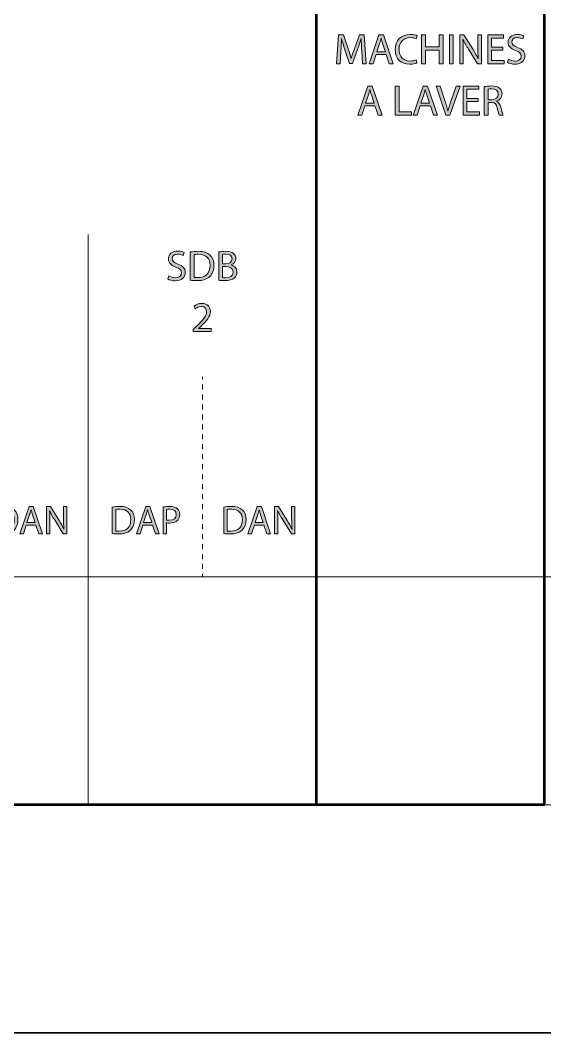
# Model space of a CAD drawing. Header units: inches. Extents: x 1 to 361, y -269 to -21.
# Drawn here: x 255.2 to 292, y -269 to -198 of the extents above; entities that cross this region are included whole.
import ezdxf

# ---------------------------------------------------------------- set-up
doc = ezdxf.new("R2010")
doc.units = ezdxf.units.IN
doc.header["$MEASUREMENT"] = 0
doc.linetypes.add('AI-Linetype-8', pattern=[0.699849, 0.349925, -0.349925])
doc.layers.add('Layer 1', color=7, linetype='Continuous')

# ---------------------------------------------------------------- blocks, each defined once
blk = doc.blocks.new('block 20')
at = {"layer": 'Layer 1'}
h = blk.add_hatch(color=7, dxfattribs=at)
h.dxf.hatch_style = 2
edge = h.paths.add_edge_path()
edge.add_spline(control_points=[(279.177, -200.135), (279.162, -199.853), (279.144, -199.511), (279.144, -199.262), (279.144, -199.262), (279.138, -199.262), (279.138, -199.262), (279.067, -199.496), (278.985, -199.751), (278.883, -200.03), (278.883, -200.03), (278.526, -201.01), (278.526, -201.01), (278.526, -201.01), (278.329, -201.01), (278.329, -201.01), (278.329, -201.01), (277.999, -200.048), (277.999, -200.048), (277.903, -199.76), (277.825, -199.502), (277.768, -199.262), (277.768, -199.262), (277.762, -199.262), (277.762, -199.262), (277.756, -199.514), (277.741, -199.849), (277.723, -200.155), (277.723, -200.155), (277.669, -201.022), (277.669, -201.022), (277.669, -201.022), (277.42, -201.022), (277.42, -201.022), (277.42, -201.022), (277.561, -199.001), (277.561, -199.001), (277.561, -199.001), (277.894, -199.001), (277.894, -199.001), (277.894, -199.001), (278.238, -199.979), (278.238, -199.979), (278.322, -200.227), (278.389, -200.449), (278.442, -200.659), (278.442, -200.659), (278.448, -200.659), (278.448, -200.659), (278.502, -200.455), (278.575, -200.233), (278.664, -199.979), (278.664, -199.979), (279.024, -199.001), (279.024, -199.001), (279.024, -199.001), (279.357, -199.001), (279.357, -199.001), (279.357, -199.001), (279.483, -201.022), (279.483, -201.022), (279.483, -201.022), (279.225, -201.022), (279.225, -201.022), (279.225, -201.022), (279.177, -200.135), (279.177, -200.135)], knot_values=[0, 0, 0, 0, 1, 1, 1, 2, 2, 2, 3, 3, 3, 4, 4, 4, 5, 5, 5, 6, 6, 6, 7, 7, 7, 8, 8, 8, 9, 9, 9, 10, 10, 10, 11, 11, 11, 12, 12, 12, 13, 13, 13, 14, 14, 14, 15, 15, 15, 16, 16, 16, 17, 17, 17, 18, 18, 18, 19, 19, 19, 20, 20, 20, 21, 21, 21, 22, 22, 22, 22], degree=3, periodic=1)
h = blk.add_hatch(color=7, dxfattribs=at)
h.dxf.hatch_style = 2
h.paths.add_polyline_path([(280.182, -200.386), (279.972, -201.022), (279.702, -201.022), (280.391, -199.001), (280.704, -199.001), (281.393, -201.022), (281.114, -201.022), (280.899, -200.386)])
edge = h.paths.add_edge_path()
edge.add_spline(control_points=[(280.848, -200.182), (280.848, -200.182), (280.646, -199.601), (280.646, -199.601), (280.602, -199.469), (280.571, -199.349), (280.542, -199.232), (280.542, -199.232), (280.536, -199.232), (280.536, -199.232), (280.506, -199.349), (280.476, -199.475), (280.434, -199.598), (280.434, -199.598), (280.236, -200.182), (280.236, -200.182), (280.236, -200.182), (280.848, -200.182), (280.848, -200.182)], knot_values=[0, 0, 0, 0, 1, 1, 1, 2, 2, 2, 3, 3, 3, 4, 4, 4, 5, 5, 5, 6, 6, 6, 6], degree=3, periodic=1)
h = blk.add_hatch(color=7, dxfattribs=at)
h.dxf.hatch_style = 2
edge = h.paths.add_edge_path()
edge.add_spline(control_points=[(283.055, -200.959), (282.962, -201.007), (282.767, -201.055), (282.521, -201.055), (281.951, -201.055), (281.526, -200.695), (281.526, -200.03), (281.526, -199.394), (281.954, -198.968), (282.581, -198.968), (282.829, -198.968), (282.991, -199.022), (283.061, -199.058), (283.061, -199.058), (282.995, -199.271), (282.995, -199.271), (282.899, -199.223), (282.758, -199.187), (282.589, -199.187), (282.116, -199.187), (281.801, -199.49), (281.801, -200.02), (281.801, -200.518), (282.086, -200.833), (282.575, -200.833), (282.737, -200.833), (282.899, -200.8), (283.004, -200.749), (283.004, -200.749), (283.055, -200.959), (283.055, -200.959)], knot_values=[0, 0, 0, 0, 1, 1, 1, 2, 2, 2, 3, 3, 3, 4, 4, 4, 5, 5, 5, 6, 6, 6, 7, 7, 7, 8, 8, 8, 9, 9, 9, 10, 10, 10, 10], degree=3, periodic=1)
h = blk.add_hatch(color=7, dxfattribs=at)
h.dxf.hatch_style = 2
h.paths.add_polyline_path([(283.645, -199.001), (283.645, -199.847), (284.623, -199.847), (284.623, -199.001), (284.887, -199.001), (284.887, -201.022), (284.623, -201.022), (284.623, -200.075), (283.645, -200.075), (283.645, -201.022), (283.381, -201.022), (283.381, -199.001)])
h = blk.add_hatch(color=7, dxfattribs=at)
h.dxf.hatch_style = 2
h.paths.add_polyline_path([(285.6, -199.001), (285.6, -201.022), (285.337, -201.022), (285.337, -199.001)])
h = blk.add_hatch(color=7, dxfattribs=at)
h.dxf.hatch_style = 2
edge = h.paths.add_edge_path()
edge.add_spline(control_points=[(286.056, -201.022), (286.056, -201.022), (286.056, -199.001), (286.056, -199.001), (286.056, -199.001), (286.344, -199.001), (286.344, -199.001), (286.344, -199.001), (286.988, -200.024), (286.988, -200.024), (287.136, -200.26), (287.256, -200.474), (287.349, -200.68), (287.349, -200.68), (287.357, -200.677), (287.357, -200.677), (287.333, -200.407), (287.327, -200.162), (287.327, -199.847), (287.327, -199.847), (287.327, -199.001), (287.327, -199.001), (287.327, -199.001), (287.573, -199.001), (287.573, -199.001), (287.573, -199.001), (287.573, -201.022), (287.573, -201.022), (287.573, -201.022), (287.309, -201.022), (287.309, -201.022), (287.309, -201.022), (286.668, -199.997), (286.668, -199.997), (286.527, -199.772), (286.391, -199.541), (286.293, -199.322), (286.293, -199.322), (286.284, -199.325), (286.284, -199.325), (286.299, -199.58), (286.302, -199.823), (286.302, -200.158), (286.302, -200.158), (286.302, -201.022), (286.302, -201.022), (286.302, -201.022), (286.056, -201.022), (286.056, -201.022)], knot_values=[0, 0, 0, 0, 1, 1, 1, 2, 2, 2, 3, 3, 3, 4, 4, 4, 5, 5, 5, 6, 6, 6, 7, 7, 7, 8, 8, 8, 9, 9, 9, 10, 10, 10, 11, 11, 11, 12, 12, 12, 13, 13, 13, 14, 14, 14, 15, 15, 15, 16, 16, 16, 16], degree=3, periodic=1)
h = blk.add_hatch(color=7, dxfattribs=at)
h.dxf.hatch_style = 2
h.paths.add_polyline_path([(289.072, -200.075), (288.29, -200.075), (288.29, -200.803), (289.165, -200.803), (289.165, -201.022), (288.026, -201.022), (288.026, -199.001), (289.121, -199.001), (289.121, -199.22), (288.29, -199.22), (288.29, -199.858), (289.072, -199.858)])
h = blk.add_hatch(color=7, dxfattribs=at)
h.dxf.hatch_style = 2
edge = h.paths.add_edge_path()
edge.add_spline(control_points=[(289.471, -200.704), (289.589, -200.779), (289.756, -200.836), (289.936, -200.836), (290.203, -200.836), (290.359, -200.695), (290.359, -200.491), (290.359, -200.306), (290.251, -200.195), (289.978, -200.093), (289.648, -199.973), (289.445, -199.798), (289.445, -199.517), (289.445, -199.202), (289.705, -198.968), (290.098, -198.968), (290.302, -198.968), (290.455, -199.016), (290.541, -199.067), (290.541, -199.067), (290.47, -199.28), (290.47, -199.28), (290.407, -199.241), (290.272, -199.184), (290.089, -199.184), (289.813, -199.184), (289.708, -199.349), (289.708, -199.487), (289.708, -199.676), (289.831, -199.769), (290.11, -199.877), (290.452, -200.009), (290.623, -200.173), (290.623, -200.47), (290.623, -200.782), (290.395, -201.055), (289.918, -201.055), (289.724, -201.055), (289.511, -200.995), (289.402, -200.923), (289.402, -200.923), (289.471, -200.704), (289.471, -200.704)], knot_values=[0, 0, 0, 0, 1, 1, 1, 2, 2, 2, 3, 3, 3, 4, 4, 4, 5, 5, 5, 6, 6, 6, 7, 7, 7, 8, 8, 8, 9, 9, 9, 10, 10, 10, 11, 11, 11, 12, 12, 12, 13, 13, 13, 14, 14, 14, 14], degree=3, periodic=1)
h = blk.add_hatch(color=7, dxfattribs=at)
h.dxf.hatch_style = 2
h.paths.add_polyline_path([(279.393, -203.984), (279.183, -204.62), (278.914, -204.62), (279.603, -202.599), (279.915, -202.599), (280.604, -204.62), (280.325, -204.62), (280.11, -203.984)])
edge = h.paths.add_edge_path()
edge.add_spline(control_points=[(280.059, -203.78), (280.059, -203.78), (279.858, -203.199), (279.858, -203.199), (279.813, -203.067), (279.783, -202.947), (279.753, -202.83), (279.753, -202.83), (279.747, -202.83), (279.747, -202.83), (279.717, -202.947), (279.687, -203.073), (279.645, -203.196), (279.645, -203.196), (279.447, -203.78), (279.447, -203.78), (279.447, -203.78), (280.059, -203.78), (280.059, -203.78)], knot_values=[0, 0, 0, 0, 1, 1, 1, 2, 2, 2, 3, 3, 3, 4, 4, 4, 5, 5, 5, 6, 6, 6, 6], degree=3, periodic=1)
h = blk.add_hatch(color=7, dxfattribs=at)
h.dxf.hatch_style = 2
h.paths.add_polyline_path([(281.534, -202.599), (281.798, -202.599), (281.798, -204.401), (282.661, -204.401), (282.661, -204.62), (281.534, -204.62)])
h = blk.add_hatch(color=7, dxfattribs=at)
h.dxf.hatch_style = 2
h.paths.add_polyline_path([(283.279, -203.984), (283.069, -204.62), (282.8, -204.62), (283.489, -202.599), (283.801, -202.599), (284.49, -204.62), (284.211, -204.62), (283.996, -203.984)])
edge = h.paths.add_edge_path()
edge.add_spline(control_points=[(283.945, -203.78), (283.945, -203.78), (283.744, -203.199), (283.744, -203.199), (283.699, -203.067), (283.669, -202.947), (283.639, -202.83), (283.639, -202.83), (283.633, -202.83), (283.633, -202.83), (283.603, -202.947), (283.573, -203.073), (283.531, -203.196), (283.531, -203.196), (283.333, -203.78), (283.333, -203.78), (283.333, -203.78), (283.945, -203.78), (283.945, -203.78)], knot_values=[0, 0, 0, 0, 1, 1, 1, 2, 2, 2, 3, 3, 3, 4, 4, 4, 5, 5, 5, 6, 6, 6, 6], degree=3, periodic=1)
h = blk.add_hatch(color=7, dxfattribs=at)
h.dxf.hatch_style = 2
edge = h.paths.add_edge_path()
edge.add_spline(control_points=[(285.072, -204.62), (285.072, -204.62), (284.41, -202.599), (284.41, -202.599), (284.41, -202.599), (284.694, -202.599), (284.694, -202.599), (284.694, -202.599), (285.009, -203.594), (285.009, -203.594), (285.093, -203.867), (285.168, -204.113), (285.225, -204.35), (285.225, -204.35), (285.231, -204.35), (285.231, -204.35), (285.288, -204.116), (285.369, -203.861), (285.462, -203.597), (285.462, -203.597), (285.804, -202.599), (285.804, -202.599), (285.804, -202.599), (286.083, -202.599), (286.083, -202.599), (286.083, -202.599), (285.36, -204.62), (285.36, -204.62), (285.36, -204.62), (285.072, -204.62), (285.072, -204.62)], knot_values=[0, 0, 0, 0, 1, 1, 1, 2, 2, 2, 3, 3, 3, 4, 4, 4, 5, 5, 5, 6, 6, 6, 7, 7, 7, 8, 8, 8, 9, 9, 9, 10, 10, 10, 10], degree=3, periodic=1)
h = blk.add_hatch(color=7, dxfattribs=at)
h.dxf.hatch_style = 2
h.paths.add_polyline_path([(287.345, -203.672), (286.562, -203.672), (286.562, -204.401), (287.438, -204.401), (287.438, -204.62), (286.298, -204.62), (286.298, -202.599), (287.393, -202.599), (287.393, -202.818), (286.562, -202.818), (286.562, -203.457), (287.345, -203.457)])
h = blk.add_hatch(color=7, dxfattribs=at)
h.dxf.hatch_style = 2
edge = h.paths.add_edge_path()
edge.add_spline(control_points=[(287.777, -202.626), (287.909, -202.602), (288.101, -202.584), (288.278, -202.584), (288.557, -202.584), (288.74, -202.638), (288.862, -202.749), (288.962, -202.839), (289.021, -202.977), (289.021, -203.136), (289.021, -203.399), (288.853, -203.577), (288.644, -203.648), (288.644, -203.648), (288.644, -203.658), (288.644, -203.658), (288.797, -203.712), (288.89, -203.856), (288.937, -204.065), (289.004, -204.347), (289.052, -204.542), (289.093, -204.62), (289.093, -204.62), (288.824, -204.62), (288.824, -204.62), (288.791, -204.56), (288.746, -204.389), (288.691, -204.137), (288.631, -203.858), (288.521, -203.754), (288.284, -203.745), (288.284, -203.745), (288.038, -203.745), (288.038, -203.745), (288.038, -203.745), (288.038, -204.62), (288.038, -204.62), (288.038, -204.62), (287.777, -204.62), (287.777, -204.62), (287.777, -204.62), (287.777, -202.626), (287.777, -202.626)], knot_values=[0, 0, 0, 0, 1, 1, 1, 2, 2, 2, 3, 3, 3, 4, 4, 4, 5, 5, 5, 6, 6, 6, 7, 7, 7, 8, 8, 8, 9, 9, 9, 10, 10, 10, 11, 11, 11, 12, 12, 12, 13, 13, 13, 14, 14, 14, 14], degree=3, periodic=1)
edge = h.paths.add_edge_path()
edge.add_spline(control_points=[(288.038, -203.547), (288.038, -203.547), (288.305, -203.547), (288.305, -203.547), (288.584, -203.547), (288.76, -203.394), (288.76, -203.163), (288.76, -202.902), (288.572, -202.788), (288.296, -202.788), (288.17, -202.788), (288.083, -202.797), (288.038, -202.809), (288.038, -202.809), (288.038, -203.547), (288.038, -203.547)], knot_values=[0, 0, 0, 0, 1, 1, 1, 2, 2, 2, 3, 3, 3, 4, 4, 4, 5, 5, 5, 5], degree=3, periodic=1)
at = {"layer": 'Layer 1', "lineweight": 0}
for points in [[(280.182, -200.386), (279.972, -201.022), (279.702, -201.022), (280.391, -199.001), (280.704, -199.001), (281.393, -201.022), (281.114, -201.022), (280.899, -200.386), (280.182, -200.386)], [(283.645, -199.001), (283.645, -199.847), (284.623, -199.847), (284.623, -199.001), (284.887, -199.001), (284.887, -201.022), (284.623, -201.022), (284.623, -200.075), (283.645, -200.075), (283.645, -201.022), (283.381, -201.022), (283.381, -199.001), (283.645, -199.001)], [(285.6, -199.001), (285.6, -201.022), (285.337, -201.022), (285.337, -199.001), (285.6, -199.001)], [(289.072, -200.075), (288.29, -200.075), (288.29, -200.803), (289.165, -200.803), (289.165, -201.022), (288.026, -201.022), (288.026, -199.001), (289.121, -199.001), (289.121, -199.22), (288.29, -199.22), (288.29, -199.858), (289.072, -199.858), (289.072, -200.075)], [(279.393, -203.984), (279.183, -204.62), (278.914, -204.62), (279.603, -202.599), (279.915, -202.599), (280.604, -204.62), (280.325, -204.62), (280.11, -203.984), (279.393, -203.984)], [(281.534, -202.599), (281.798, -202.599), (281.798, -204.401), (282.661, -204.401), (282.661, -204.62), (281.534, -204.62), (281.534, -202.599)], [(283.279, -203.984), (283.069, -204.62), (282.8, -204.62), (283.489, -202.599), (283.801, -202.599), (284.49, -204.62), (284.211, -204.62), (283.996, -203.984), (283.279, -203.984)], [(287.345, -203.672), (286.562, -203.672), (286.562, -204.401), (287.438, -204.401), (287.438, -204.62), (286.298, -204.62), (286.298, -202.599), (287.393, -202.599), (287.393, -202.818), (286.562, -202.818), (286.562, -203.457), (287.345, -203.457), (287.345, -203.672)]]:
    blk.add_lwpolyline(points, dxfattribs=at)
for points, knots in [([(279.177, -200.135), (279.162, -199.853), (279.144, -199.511), (279.144, -199.262), (279.144, -199.262), (279.138, -199.262), (279.138, -199.262), (279.067, -199.496), (278.985, -199.751), (278.883, -200.03), (278.883, -200.03), (278.526, -201.01), (278.526, -201.01), (278.526, -201.01), (278.329, -201.01), (278.329, -201.01), (278.329, -201.01), (277.999, -200.048), (277.999, -200.048), (277.903, -199.76), (277.825, -199.502), (277.768, -199.262), (277.768, -199.262), (277.762, -199.262), (277.762, -199.262), (277.756, -199.514), (277.741, -199.849), (277.723, -200.155), (277.723, -200.155), (277.669, -201.022), (277.669, -201.022), (277.669, -201.022), (277.42, -201.022), (277.42, -201.022), (277.42, -201.022), (277.561, -199.001), (277.561, -199.001), (277.561, -199.001), (277.894, -199.001), (277.894, -199.001), (277.894, -199.001), (278.238, -199.979), (278.238, -199.979), (278.322, -200.227), (278.389, -200.449), (278.442, -200.659), (278.442, -200.659), (278.448, -200.659), (278.448, -200.659), (278.502, -200.455), (278.575, -200.233), (278.664, -199.979), (278.664, -199.979), (279.024, -199.001), (279.024, -199.001), (279.024, -199.001), (279.357, -199.001), (279.357, -199.001), (279.357, -199.001), (279.483, -201.022), (279.483, -201.022), (279.483, -201.022), (279.225, -201.022), (279.225, -201.022), (279.225, -201.022), (279.177, -200.135), (279.177, -200.135)], [0, 0, 0, 0, 1, 1, 1, 2, 2, 2, 3, 3, 3, 4, 4, 4, 5, 5, 5, 6, 6, 6, 7, 7, 7, 8, 8, 8, 9, 9, 9, 10, 10, 10, 11, 11, 11, 12, 12, 12, 13, 13, 13, 14, 14, 14, 15, 15, 15, 16, 16, 16, 17, 17, 17, 18, 18, 18, 19, 19, 19, 20, 20, 20, 21, 21, 21, 22, 22, 22, 22]), ([(280.848, -200.182), (280.848, -200.182), (280.646, -199.601), (280.646, -199.601), (280.602, -199.469), (280.571, -199.349), (280.542, -199.232), (280.542, -199.232), (280.536, -199.232), (280.536, -199.232), (280.506, -199.349), (280.476, -199.475), (280.434, -199.598), (280.434, -199.598), (280.236, -200.182), (280.236, -200.182), (280.236, -200.182), (280.848, -200.182), (280.848, -200.182)], [0, 0, 0, 0, 1, 1, 1, 2, 2, 2, 3, 3, 3, 4, 4, 4, 5, 5, 5, 6, 6, 6, 6]), ([(283.055, -200.959), (282.962, -201.007), (282.767, -201.055), (282.521, -201.055), (281.951, -201.055), (281.526, -200.695), (281.526, -200.03), (281.526, -199.394), (281.954, -198.968), (282.581, -198.968), (282.829, -198.968), (282.991, -199.022), (283.061, -199.058), (283.061, -199.058), (282.995, -199.271), (282.995, -199.271), (282.899, -199.223), (282.758, -199.187), (282.589, -199.187), (282.116, -199.187), (281.801, -199.49), (281.801, -200.02), (281.801, -200.518), (282.086, -200.833), (282.575, -200.833), (282.737, -200.833), (282.899, -200.8), (283.004, -200.749), (283.004, -200.749), (283.055, -200.959), (283.055, -200.959)], [0, 0, 0, 0, 1, 1, 1, 2, 2, 2, 3, 3, 3, 4, 4, 4, 5, 5, 5, 6, 6, 6, 7, 7, 7, 8, 8, 8, 9, 9, 9, 10, 10, 10, 10]), ([(286.056, -201.022), (286.056, -201.022), (286.056, -199.001), (286.056, -199.001), (286.056, -199.001), (286.344, -199.001), (286.344, -199.001), (286.344, -199.001), (286.988, -200.024), (286.988, -200.024), (287.136, -200.26), (287.256, -200.474), (287.349, -200.68), (287.349, -200.68), (287.357, -200.677), (287.357, -200.677), (287.333, -200.407), (287.327, -200.162), (287.327, -199.847), (287.327, -199.847), (287.327, -199.001), (287.327, -199.001), (287.327, -199.001), (287.573, -199.001), (287.573, -199.001), (287.573, -199.001), (287.573, -201.022), (287.573, -201.022), (287.573, -201.022), (287.309, -201.022), (287.309, -201.022), (287.309, -201.022), (286.668, -199.997), (286.668, -199.997), (286.527, -199.772), (286.391, -199.541), (286.293, -199.322), (286.293, -199.322), (286.284, -199.325), (286.284, -199.325), (286.299, -199.58), (286.302, -199.823), (286.302, -200.158), (286.302, -200.158), (286.302, -201.022), (286.302, -201.022), (286.302, -201.022), (286.056, -201.022), (286.056, -201.022)], [0, 0, 0, 0, 1, 1, 1, 2, 2, 2, 3, 3, 3, 4, 4, 4, 5, 5, 5, 6, 6, 6, 7, 7, 7, 8, 8, 8, 9, 9, 9, 10, 10, 10, 11, 11, 11, 12, 12, 12, 13, 13, 13, 14, 14, 14, 15, 15, 15, 16, 16, 16, 16]), ([(289.471, -200.704), (289.589, -200.779), (289.756, -200.836), (289.936, -200.836), (290.203, -200.836), (290.359, -200.695), (290.359, -200.491), (290.359, -200.306), (290.251, -200.195), (289.978, -200.093), (289.648, -199.973), (289.445, -199.798), (289.445, -199.517), (289.445, -199.202), (289.705, -198.968), (290.098, -198.968), (290.302, -198.968), (290.455, -199.016), (290.541, -199.067), (290.541, -199.067), (290.47, -199.28), (290.47, -199.28), (290.407, -199.241), (290.272, -199.184), (290.089, -199.184), (289.813, -199.184), (289.708, -199.349), (289.708, -199.487), (289.708, -199.676), (289.831, -199.769), (290.11, -199.877), (290.452, -200.009), (290.623, -200.173), (290.623, -200.47), (290.623, -200.782), (290.395, -201.055), (289.918, -201.055), (289.724, -201.055), (289.511, -200.995), (289.402, -200.923), (289.402, -200.923), (289.471, -200.704), (289.471, -200.704)], [0, 0, 0, 0, 1, 1, 1, 2, 2, 2, 3, 3, 3, 4, 4, 4, 5, 5, 5, 6, 6, 6, 7, 7, 7, 8, 8, 8, 9, 9, 9, 10, 10, 10, 11, 11, 11, 12, 12, 12, 13, 13, 13, 14, 14, 14, 14]), ([(280.059, -203.78), (280.059, -203.78), (279.858, -203.199), (279.858, -203.199), (279.813, -203.067), (279.783, -202.947), (279.753, -202.83), (279.753, -202.83), (279.747, -202.83), (279.747, -202.83), (279.717, -202.947), (279.687, -203.073), (279.645, -203.196), (279.645, -203.196), (279.447, -203.78), (279.447, -203.78), (279.447, -203.78), (280.059, -203.78), (280.059, -203.78)], [0, 0, 0, 0, 1, 1, 1, 2, 2, 2, 3, 3, 3, 4, 4, 4, 5, 5, 5, 6, 6, 6, 6]), ([(283.945, -203.78), (283.945, -203.78), (283.744, -203.199), (283.744, -203.199), (283.699, -203.067), (283.669, -202.947), (283.639, -202.83), (283.639, -202.83), (283.633, -202.83), (283.633, -202.83), (283.603, -202.947), (283.573, -203.073), (283.531, -203.196), (283.531, -203.196), (283.333, -203.78), (283.333, -203.78), (283.333, -203.78), (283.945, -203.78), (283.945, -203.78)], [0, 0, 0, 0, 1, 1, 1, 2, 2, 2, 3, 3, 3, 4, 4, 4, 5, 5, 5, 6, 6, 6, 6]), ([(285.072, -204.62), (285.072, -204.62), (284.41, -202.599), (284.41, -202.599), (284.41, -202.599), (284.694, -202.599), (284.694, -202.599), (284.694, -202.599), (285.009, -203.594), (285.009, -203.594), (285.093, -203.867), (285.168, -204.113), (285.225, -204.35), (285.225, -204.35), (285.231, -204.35), (285.231, -204.35), (285.288, -204.116), (285.369, -203.861), (285.462, -203.597), (285.462, -203.597), (285.804, -202.599), (285.804, -202.599), (285.804, -202.599), (286.083, -202.599), (286.083, -202.599), (286.083, -202.599), (285.36, -204.62), (285.36, -204.62), (285.36, -204.62), (285.072, -204.62), (285.072, -204.62)], [0, 0, 0, 0, 1, 1, 1, 2, 2, 2, 3, 3, 3, 4, 4, 4, 5, 5, 5, 6, 6, 6, 7, 7, 7, 8, 8, 8, 9, 9, 9, 10, 10, 10, 10]), ([(287.777, -202.626), (287.909, -202.602), (288.101, -202.584), (288.278, -202.584), (288.557, -202.584), (288.74, -202.638), (288.862, -202.749), (288.962, -202.839), (289.021, -202.977), (289.021, -203.136), (289.021, -203.399), (288.853, -203.577), (288.644, -203.648), (288.644, -203.648), (288.644, -203.658), (288.644, -203.658), (288.797, -203.712), (288.89, -203.856), (288.937, -204.065), (289.004, -204.347), (289.052, -204.542), (289.093, -204.62), (289.093, -204.62), (288.824, -204.62), (288.824, -204.62), (288.791, -204.56), (288.746, -204.389), (288.691, -204.137), (288.631, -203.858), (288.521, -203.754), (288.284, -203.745), (288.284, -203.745), (288.038, -203.745), (288.038, -203.745), (288.038, -203.745), (288.038, -204.62), (288.038, -204.62), (288.038, -204.62), (287.777, -204.62), (287.777, -204.62), (287.777, -204.62), (287.777, -202.626), (287.777, -202.626)], [0, 0, 0, 0, 1, 1, 1, 2, 2, 2, 3, 3, 3, 4, 4, 4, 5, 5, 5, 6, 6, 6, 7, 7, 7, 8, 8, 8, 9, 9, 9, 10, 10, 10, 11, 11, 11, 12, 12, 12, 13, 13, 13, 14, 14, 14, 14]), ([(288.038, -203.547), (288.038, -203.547), (288.305, -203.547), (288.305, -203.547), (288.584, -203.547), (288.76, -203.394), (288.76, -203.163), (288.76, -202.902), (288.572, -202.788), (288.296, -202.788), (288.17, -202.788), (288.083, -202.797), (288.038, -202.809), (288.038, -202.809), (288.038, -203.547), (288.038, -203.547)], [0, 0, 0, 0, 1, 1, 1, 2, 2, 2, 3, 3, 3, 4, 4, 4, 5, 5, 5, 5])]:
    blk.add_open_spline(points, degree=3, knots=knots, dxfattribs=at)
blk = doc.blocks.new('block 46')
at = {"layer": 'Layer 1'}
h = blk.add_hatch(color=7, dxfattribs=at)
h.dxf.hatch_style = 2
edge = h.paths.add_edge_path()
edge.add_spline(control_points=[(265.645, -215.904), (265.762, -215.979), (265.93, -216.035), (266.11, -216.035), (266.377, -216.035), (266.533, -215.895), (266.533, -215.691), (266.533, -215.505), (266.424, -215.394), (266.152, -215.292), (265.822, -215.172), (265.618, -214.998), (265.618, -214.717), (265.618, -214.402), (265.879, -214.167), (266.271, -214.167), (266.475, -214.167), (266.628, -214.216), (266.715, -214.267), (266.715, -214.267), (266.644, -214.48), (266.644, -214.48), (266.581, -214.44), (266.446, -214.384), (266.262, -214.384), (265.987, -214.384), (265.882, -214.548), (265.882, -214.686), (265.882, -214.875), (266.005, -214.968), (266.284, -215.076), (266.626, -215.208), (266.796, -215.373), (266.796, -215.67), (266.796, -215.982), (266.568, -216.255), (266.092, -216.255), (265.897, -216.255), (265.684, -216.195), (265.576, -216.123), (265.576, -216.123), (265.645, -215.904), (265.645, -215.904)], knot_values=[0, 0, 0, 0, 1, 1, 1, 2, 2, 2, 3, 3, 3, 4, 4, 4, 5, 5, 5, 6, 6, 6, 7, 7, 7, 8, 8, 8, 9, 9, 9, 10, 10, 10, 11, 11, 11, 12, 12, 12, 13, 13, 13, 14, 14, 14, 14], degree=3, periodic=1)
h = blk.add_hatch(color=7, dxfattribs=at)
h.dxf.hatch_style = 2
edge = h.paths.add_edge_path()
edge.add_spline(control_points=[(267.156, -214.231), (267.315, -214.204), (267.504, -214.185), (267.711, -214.185), (268.086, -214.185), (268.353, -214.276), (268.529, -214.438), (268.713, -214.602), (268.817, -214.836), (268.817, -215.163), (268.817, -215.493), (268.713, -215.763), (268.527, -215.949), (268.335, -216.137), (268.023, -216.239), (267.63, -216.239), (267.441, -216.239), (267.288, -216.23), (267.156, -216.215), (267.156, -216.215), (267.156, -214.231), (267.156, -214.231)], knot_values=[0, 0, 0, 0, 1, 1, 1, 2, 2, 2, 3, 3, 3, 4, 4, 4, 5, 5, 5, 6, 6, 6, 7, 7, 7, 7], degree=3, periodic=1)
edge = h.paths.add_edge_path()
edge.add_spline(control_points=[(267.417, -216.017), (267.483, -216.026), (267.579, -216.03), (267.681, -216.03), (268.242, -216.03), (268.542, -215.718), (268.542, -215.172), (268.545, -214.695), (268.274, -214.393), (267.723, -214.393), (267.588, -214.393), (267.486, -214.404), (267.417, -214.42), (267.417, -214.42), (267.417, -216.017), (267.417, -216.017)], knot_values=[0, 0, 0, 0, 1, 1, 1, 2, 2, 2, 3, 3, 3, 4, 4, 4, 5, 5, 5, 5], degree=3, periodic=1)
h = blk.add_hatch(color=7, dxfattribs=at)
h.dxf.hatch_style = 2
edge = h.paths.add_edge_path()
edge.add_spline(control_points=[(269.154, -214.231), (269.267, -214.204), (269.45, -214.185), (269.63, -214.185), (269.891, -214.185), (270.059, -214.231), (270.182, -214.333), (270.286, -214.411), (270.352, -214.531), (270.352, -214.689), (270.352, -214.887), (270.221, -215.058), (270.011, -215.133), (270.011, -215.133), (270.011, -215.142), (270.011, -215.142), (270.203, -215.187), (270.428, -215.346), (270.428, -215.646), (270.428, -215.82), (270.359, -215.955), (270.254, -216.051), (270.115, -216.179), (269.888, -216.239), (269.558, -216.239), (269.378, -216.239), (269.24, -216.228), (269.154, -216.215), (269.154, -216.215), (269.154, -214.231), (269.154, -214.231)], knot_values=[0, 0, 0, 0, 1, 1, 1, 2, 2, 2, 3, 3, 3, 4, 4, 4, 5, 5, 5, 6, 6, 6, 7, 7, 7, 8, 8, 8, 9, 9, 9, 10, 10, 10, 10], degree=3, periodic=1)
edge = h.paths.add_edge_path()
edge.add_spline(control_points=[(269.414, -215.058), (269.414, -215.058), (269.651, -215.058), (269.651, -215.058), (269.924, -215.058), (270.086, -214.911), (270.086, -214.717), (270.086, -214.482), (269.909, -214.387), (269.645, -214.387), (269.525, -214.387), (269.456, -214.396), (269.414, -214.404), (269.414, -214.404), (269.414, -215.058), (269.414, -215.058)], knot_values=[0, 0, 0, 0, 1, 1, 1, 2, 2, 2, 3, 3, 3, 4, 4, 4, 5, 5, 5, 5], degree=3, periodic=1)
edge = h.paths.add_edge_path()
edge.add_spline(control_points=[(269.414, -216.024), (269.468, -216.033), (269.54, -216.035), (269.633, -216.035), (269.903, -216.035), (270.152, -215.937), (270.152, -215.643), (270.152, -215.37), (269.915, -215.253), (269.63, -215.253), (269.63, -215.253), (269.414, -215.253), (269.414, -215.253), (269.414, -215.253), (269.414, -216.024), (269.414, -216.024)], knot_values=[0, 0, 0, 0, 1, 1, 1, 2, 2, 2, 3, 3, 3, 4, 4, 4, 5, 5, 5, 5], degree=3, periodic=1)
h = blk.add_hatch(color=7, dxfattribs=at)
h.dxf.hatch_style = 2
edge = h.paths.add_edge_path()
edge.add_spline(control_points=[(267.366, -219.82), (267.366, -219.82), (267.366, -219.658), (267.366, -219.658), (267.366, -219.658), (267.573, -219.457), (267.573, -219.457), (268.071, -218.984), (268.299, -218.732), (268.299, -218.438), (268.299, -218.24), (268.206, -218.057), (267.915, -218.057), (267.738, -218.057), (267.591, -218.147), (267.501, -218.222), (267.501, -218.222), (267.417, -218.036), (267.417, -218.036), (267.549, -217.925), (267.744, -217.838), (267.966, -217.838), (268.385, -217.838), (268.562, -218.126), (268.562, -218.405), (268.562, -218.765), (268.302, -219.055), (267.891, -219.451), (267.891, -219.451), (267.738, -219.595), (267.738, -219.595), (267.738, -219.595), (267.738, -219.601), (267.738, -219.601), (267.738, -219.601), (268.611, -219.601), (268.611, -219.601), (268.611, -219.601), (268.611, -219.82), (268.611, -219.82), (268.611, -219.82), (267.366, -219.82), (267.366, -219.82)], knot_values=[0, 0, 0, 0, 1, 1, 1, 2, 2, 2, 3, 3, 3, 4, 4, 4, 5, 5, 5, 6, 6, 6, 7, 7, 7, 8, 8, 8, 9, 9, 9, 10, 10, 10, 11, 11, 11, 12, 12, 12, 13, 13, 13, 14, 14, 14, 14], degree=3, periodic=1)
at = {"layer": 'Layer 1', "lineweight": 0}
for points, knots in [([(265.645, -215.904), (265.762, -215.979), (265.93, -216.035), (266.11, -216.035), (266.377, -216.035), (266.533, -215.895), (266.533, -215.691), (266.533, -215.505), (266.424, -215.394), (266.152, -215.292), (265.822, -215.172), (265.618, -214.998), (265.618, -214.717), (265.618, -214.402), (265.879, -214.167), (266.271, -214.167), (266.475, -214.167), (266.628, -214.216), (266.715, -214.267), (266.715, -214.267), (266.644, -214.48), (266.644, -214.48), (266.581, -214.44), (266.446, -214.384), (266.262, -214.384), (265.987, -214.384), (265.882, -214.548), (265.882, -214.686), (265.882, -214.875), (266.005, -214.968), (266.284, -215.076), (266.626, -215.208), (266.796, -215.373), (266.796, -215.67), (266.796, -215.982), (266.568, -216.255), (266.092, -216.255), (265.897, -216.255), (265.684, -216.195), (265.576, -216.123), (265.576, -216.123), (265.645, -215.904), (265.645, -215.904)], [0, 0, 0, 0, 1, 1, 1, 2, 2, 2, 3, 3, 3, 4, 4, 4, 5, 5, 5, 6, 6, 6, 7, 7, 7, 8, 8, 8, 9, 9, 9, 10, 10, 10, 11, 11, 11, 12, 12, 12, 13, 13, 13, 14, 14, 14, 14]), ([(267.156, -214.231), (267.315, -214.204), (267.504, -214.185), (267.711, -214.185), (268.086, -214.185), (268.353, -214.276), (268.529, -214.438), (268.713, -214.602), (268.817, -214.836), (268.817, -215.163), (268.817, -215.493), (268.713, -215.763), (268.527, -215.949), (268.335, -216.137), (268.023, -216.239), (267.63, -216.239), (267.441, -216.239), (267.288, -216.23), (267.156, -216.215), (267.156, -216.215), (267.156, -214.231), (267.156, -214.231)], [0, 0, 0, 0, 1, 1, 1, 2, 2, 2, 3, 3, 3, 4, 4, 4, 5, 5, 5, 6, 6, 6, 7, 7, 7, 7]), ([(267.417, -216.017), (267.483, -216.026), (267.579, -216.03), (267.681, -216.03), (268.242, -216.03), (268.542, -215.718), (268.542, -215.172), (268.545, -214.695), (268.274, -214.393), (267.723, -214.393), (267.588, -214.393), (267.486, -214.404), (267.417, -214.42), (267.417, -214.42), (267.417, -216.017), (267.417, -216.017)], [0, 0, 0, 0, 1, 1, 1, 2, 2, 2, 3, 3, 3, 4, 4, 4, 5, 5, 5, 5]), ([(269.154, -214.231), (269.267, -214.204), (269.45, -214.185), (269.63, -214.185), (269.891, -214.185), (270.059, -214.231), (270.182, -214.333), (270.286, -214.411), (270.352, -214.531), (270.352, -214.689), (270.352, -214.887), (270.221, -215.058), (270.011, -215.133), (270.011, -215.133), (270.011, -215.142), (270.011, -215.142), (270.203, -215.187), (270.428, -215.346), (270.428, -215.646), (270.428, -215.82), (270.359, -215.955), (270.254, -216.051), (270.115, -216.179), (269.888, -216.239), (269.558, -216.239), (269.378, -216.239), (269.24, -216.228), (269.154, -216.215), (269.154, -216.215), (269.154, -214.231), (269.154, -214.231)], [0, 0, 0, 0, 1, 1, 1, 2, 2, 2, 3, 3, 3, 4, 4, 4, 5, 5, 5, 6, 6, 6, 7, 7, 7, 8, 8, 8, 9, 9, 9, 10, 10, 10, 10]), ([(269.414, -215.058), (269.414, -215.058), (269.651, -215.058), (269.651, -215.058), (269.924, -215.058), (270.086, -214.911), (270.086, -214.717), (270.086, -214.482), (269.909, -214.387), (269.645, -214.387), (269.525, -214.387), (269.456, -214.396), (269.414, -214.404), (269.414, -214.404), (269.414, -215.058), (269.414, -215.058)], [0, 0, 0, 0, 1, 1, 1, 2, 2, 2, 3, 3, 3, 4, 4, 4, 5, 5, 5, 5]), ([(269.414, -216.024), (269.468, -216.033), (269.54, -216.035), (269.633, -216.035), (269.903, -216.035), (270.152, -215.937), (270.152, -215.643), (270.152, -215.37), (269.915, -215.253), (269.63, -215.253), (269.63, -215.253), (269.414, -215.253), (269.414, -215.253), (269.414, -215.253), (269.414, -216.024), (269.414, -216.024)], [0, 0, 0, 0, 1, 1, 1, 2, 2, 2, 3, 3, 3, 4, 4, 4, 5, 5, 5, 5]), ([(267.366, -219.82), (267.366, -219.82), (267.366, -219.658), (267.366, -219.658), (267.366, -219.658), (267.573, -219.457), (267.573, -219.457), (268.071, -218.984), (268.299, -218.732), (268.299, -218.438), (268.299, -218.24), (268.206, -218.057), (267.915, -218.057), (267.738, -218.057), (267.591, -218.147), (267.501, -218.222), (267.501, -218.222), (267.417, -218.036), (267.417, -218.036), (267.549, -217.925), (267.744, -217.838), (267.966, -217.838), (268.385, -217.838), (268.562, -218.126), (268.562, -218.405), (268.562, -218.765), (268.302, -219.055), (267.891, -219.451), (267.891, -219.451), (267.738, -219.595), (267.738, -219.595), (267.738, -219.595), (267.738, -219.601), (267.738, -219.601), (267.738, -219.601), (268.611, -219.601), (268.611, -219.601), (268.611, -219.601), (268.611, -219.82), (268.611, -219.82), (268.611, -219.82), (267.366, -219.82), (267.366, -219.82)], [0, 0, 0, 0, 1, 1, 1, 2, 2, 2, 3, 3, 3, 4, 4, 4, 5, 5, 5, 6, 6, 6, 7, 7, 7, 8, 8, 8, 9, 9, 9, 10, 10, 10, 11, 11, 11, 12, 12, 12, 13, 13, 13, 14, 14, 14, 14])]:
    blk.add_open_spline(points, degree=3, knots=knots, dxfattribs=at)
blk = doc.blocks.new('block 59')
at = {"layer": 'Layer 1', "color": 7, "lineweight": 18}
for points in [[(268, -223.176), (268, -223)], [(268, -237), (268, -236.823)]]:
    blk.add_lwpolyline(points, dxfattribs=at)
at = {"layer": 'Layer 1', "color": 7, "linetype": 'AI-Linetype-8', "lineweight": 18}
blk.add_lwpolyline([(268, -236.473), (268, -223.351)], dxfattribs=at)
blk = doc.blocks.new('block 58')
at = {"layer": 'Layer 1'}
blk.add_blockref('block 59', (0, 0), dxfattribs=at)
blk = doc.blocks.new('block 64')
at = {"layer": 'Layer 1'}
h = blk.add_hatch(color=7, dxfattribs=at)
h.dxf.hatch_style = 2
edge = h.paths.add_edge_path()
edge.add_spline(control_points=[(261.68, -232.127), (261.83, -232.102), (262.007, -232.085), (262.202, -232.085), (262.555, -232.085), (262.806, -232.169), (262.972, -232.321), (263.144, -232.477), (263.243, -232.697), (263.243, -233.004), (263.243, -233.314), (263.144, -233.568), (262.969, -233.743), (262.789, -233.921), (262.495, -234.017), (262.126, -234.017), (261.948, -234.017), (261.804, -234.008), (261.68, -233.994), (261.68, -233.994), (261.68, -232.127), (261.68, -232.127)], knot_values=[0, 0, 0, 0, 1, 1, 1, 2, 2, 2, 3, 3, 3, 4, 4, 4, 5, 5, 5, 6, 6, 6, 7, 7, 7, 7], degree=3, periodic=1)
edge = h.paths.add_edge_path()
edge.add_spline(control_points=[(261.926, -233.808), (261.988, -233.817), (262.078, -233.819), (262.174, -233.819), (262.701, -233.819), (262.983, -233.526), (262.983, -233.012), (262.986, -232.564), (262.732, -232.279), (262.213, -232.279), (262.086, -232.279), (261.991, -232.29), (261.926, -232.305), (261.926, -232.305), (261.926, -233.808), (261.926, -233.808)], knot_values=[0, 0, 0, 0, 1, 1, 1, 2, 2, 2, 3, 3, 3, 4, 4, 4, 5, 5, 5, 5], degree=3, periodic=1)
h = blk.add_hatch(color=7, dxfattribs=at)
h.dxf.hatch_style = 2
h.paths.add_polyline_path([(263.828, -233.402), (263.63, -234), (263.377, -234), (264.025, -232.099), (264.318, -232.099), (264.967, -234), (264.705, -234), (264.502, -233.402)])
edge = h.paths.add_edge_path()
edge.add_spline(control_points=[(264.454, -233.21), (264.454, -233.21), (264.265, -232.663), (264.265, -232.663), (264.223, -232.539), (264.194, -232.426), (264.166, -232.316), (264.166, -232.316), (264.161, -232.316), (264.161, -232.316), (264.132, -232.426), (264.104, -232.544), (264.065, -232.66), (264.065, -232.66), (263.878, -233.21), (263.878, -233.21), (263.878, -233.21), (264.454, -233.21), (264.454, -233.21)], knot_values=[0, 0, 0, 0, 1, 1, 1, 2, 2, 2, 3, 3, 3, 4, 4, 4, 5, 5, 5, 6, 6, 6, 6], degree=3, periodic=1)
h = blk.add_hatch(color=7, dxfattribs=at)
h.dxf.hatch_style = 2
edge = h.paths.add_edge_path()
edge.add_spline(control_points=[(265.248, -232.121), (265.366, -232.102), (265.521, -232.085), (265.719, -232.085), (265.961, -232.085), (266.139, -232.141), (266.252, -232.242), (266.353, -232.333), (266.418, -232.471), (266.418, -232.64), (266.418, -232.812), (266.368, -232.948), (266.271, -233.047), (266.139, -233.185), (265.93, -233.255), (265.691, -233.255), (265.617, -233.255), (265.549, -233.252), (265.493, -233.238), (265.493, -233.238), (265.493, -234), (265.493, -234), (265.493, -234), (265.248, -234), (265.248, -234), (265.248, -234), (265.248, -232.121), (265.248, -232.121)], knot_values=[0, 0, 0, 0, 1, 1, 1, 2, 2, 2, 3, 3, 3, 4, 4, 4, 5, 5, 5, 6, 6, 6, 7, 7, 7, 8, 8, 8, 9, 9, 9, 9], degree=3, periodic=1)
edge = h.paths.add_edge_path()
edge.add_spline(control_points=[(265.493, -233.038), (265.547, -233.052), (265.614, -233.058), (265.696, -233.058), (265.992, -233.058), (266.173, -232.911), (266.173, -232.655), (266.173, -232.401), (265.992, -232.279), (265.724, -232.279), (265.617, -232.279), (265.535, -232.288), (265.493, -232.299), (265.493, -232.299), (265.493, -233.038), (265.493, -233.038)], knot_values=[0, 0, 0, 0, 1, 1, 1, 2, 2, 2, 3, 3, 3, 4, 4, 4, 5, 5, 5, 5], degree=3, periodic=1)
at = {"layer": 'Layer 1', "lineweight": 0}
blk.add_lwpolyline([(263.828, -233.402), (263.63, -234), (263.377, -234), (264.025, -232.099), (264.318, -232.099), (264.967, -234), (264.705, -234), (264.502, -233.402), (263.828, -233.402)], dxfattribs=at)
for points, knots in [([(261.68, -232.127), (261.83, -232.102), (262.007, -232.085), (262.202, -232.085), (262.555, -232.085), (262.806, -232.169), (262.972, -232.321), (263.144, -232.477), (263.243, -232.697), (263.243, -233.004), (263.243, -233.314), (263.144, -233.568), (262.969, -233.743), (262.789, -233.921), (262.495, -234.017), (262.126, -234.017), (261.948, -234.017), (261.804, -234.008), (261.68, -233.994), (261.68, -233.994), (261.68, -232.127), (261.68, -232.127)], [0, 0, 0, 0, 1, 1, 1, 2, 2, 2, 3, 3, 3, 4, 4, 4, 5, 5, 5, 6, 6, 6, 7, 7, 7, 7]), ([(261.926, -233.808), (261.988, -233.817), (262.078, -233.819), (262.174, -233.819), (262.701, -233.819), (262.983, -233.526), (262.983, -233.012), (262.986, -232.564), (262.732, -232.279), (262.213, -232.279), (262.086, -232.279), (261.991, -232.29), (261.926, -232.305), (261.926, -232.305), (261.926, -233.808), (261.926, -233.808)], [0, 0, 0, 0, 1, 1, 1, 2, 2, 2, 3, 3, 3, 4, 4, 4, 5, 5, 5, 5]), ([(265.248, -232.121), (265.366, -232.102), (265.521, -232.085), (265.719, -232.085), (265.961, -232.085), (266.139, -232.141), (266.252, -232.242), (266.353, -232.333), (266.418, -232.471), (266.418, -232.64), (266.418, -232.812), (266.368, -232.948), (266.271, -233.047), (266.139, -233.185), (265.93, -233.255), (265.691, -233.255), (265.617, -233.255), (265.549, -233.252), (265.493, -233.238), (265.493, -233.238), (265.493, -234), (265.493, -234), (265.493, -234), (265.248, -234), (265.248, -234), (265.248, -234), (265.248, -232.121), (265.248, -232.121)], [0, 0, 0, 0, 1, 1, 1, 2, 2, 2, 3, 3, 3, 4, 4, 4, 5, 5, 5, 6, 6, 6, 7, 7, 7, 8, 8, 8, 9, 9, 9, 9]), ([(265.493, -233.038), (265.547, -233.052), (265.614, -233.058), (265.696, -233.058), (265.992, -233.058), (266.173, -232.911), (266.173, -232.655), (266.173, -232.401), (265.992, -232.279), (265.724, -232.279), (265.617, -232.279), (265.535, -232.288), (265.493, -232.299), (265.493, -232.299), (265.493, -233.038), (265.493, -233.038)], [0, 0, 0, 0, 1, 1, 1, 2, 2, 2, 3, 3, 3, 4, 4, 4, 5, 5, 5, 5]), ([(264.454, -233.21), (264.454, -233.21), (264.265, -232.663), (264.265, -232.663), (264.223, -232.539), (264.194, -232.426), (264.166, -232.316), (264.166, -232.316), (264.161, -232.316), (264.161, -232.316), (264.132, -232.426), (264.104, -232.544), (264.065, -232.66), (264.065, -232.66), (263.878, -233.21), (263.878, -233.21), (263.878, -233.21), (264.454, -233.21), (264.454, -233.21)], [0, 0, 0, 0, 1, 1, 1, 2, 2, 2, 3, 3, 3, 4, 4, 4, 5, 5, 5, 6, 6, 6, 6])]:
    blk.add_open_spline(points, degree=3, knots=knots, dxfattribs=at)
blk = doc.blocks.new('block 67')
at = {"layer": 'Layer 1'}
h = blk.add_hatch(color=7, dxfattribs=at)
h.dxf.hatch_style = 2
edge = h.paths.add_edge_path()
edge.add_spline(control_points=[(253.502, -232.127), (253.652, -232.102), (253.829, -232.085), (254.024, -232.085), (254.377, -232.085), (254.628, -232.169), (254.794, -232.321), (254.966, -232.477), (255.065, -232.697), (255.065, -233.004), (255.065, -233.314), (254.966, -233.568), (254.791, -233.743), (254.611, -233.921), (254.317, -234.017), (253.948, -234.017), (253.77, -234.017), (253.626, -234.008), (253.502, -233.994), (253.502, -233.994), (253.502, -232.127), (253.502, -232.127)], knot_values=[0, 0, 0, 0, 1, 1, 1, 2, 2, 2, 3, 3, 3, 4, 4, 4, 5, 5, 5, 6, 6, 6, 7, 7, 7, 7], degree=3, periodic=1)
edge = h.paths.add_edge_path()
edge.add_spline(control_points=[(253.748, -233.808), (253.81, -233.817), (253.9, -233.819), (253.996, -233.819), (254.523, -233.819), (254.805, -233.526), (254.805, -233.012), (254.808, -232.564), (254.554, -232.279), (254.035, -232.279), (253.908, -232.279), (253.813, -232.29), (253.748, -232.305), (253.748, -232.305), (253.748, -233.808), (253.748, -233.808)], knot_values=[0, 0, 0, 0, 1, 1, 1, 2, 2, 2, 3, 3, 3, 4, 4, 4, 5, 5, 5, 5], degree=3, periodic=1)
h = blk.add_hatch(color=7, dxfattribs=at)
h.dxf.hatch_style = 2
h.paths.add_polyline_path([(255.65, -233.402), (255.452, -234), (255.199, -234), (255.847, -232.099), (256.14, -232.099), (256.789, -234), (256.527, -234), (256.324, -233.402)])
edge = h.paths.add_edge_path()
edge.add_spline(control_points=[(256.276, -233.21), (256.276, -233.21), (256.087, -232.663), (256.087, -232.663), (256.045, -232.539), (256.016, -232.426), (255.988, -232.316), (255.988, -232.316), (255.983, -232.316), (255.983, -232.316), (255.954, -232.426), (255.926, -232.544), (255.887, -232.66), (255.887, -232.66), (255.7, -233.21), (255.7, -233.21), (255.7, -233.21), (256.276, -233.21), (256.276, -233.21)], knot_values=[0, 0, 0, 0, 1, 1, 1, 2, 2, 2, 3, 3, 3, 4, 4, 4, 5, 5, 5, 6, 6, 6, 6], degree=3, periodic=1)
h = blk.add_hatch(color=7, dxfattribs=at)
h.dxf.hatch_style = 2
edge = h.paths.add_edge_path()
edge.add_spline(control_points=[(257.07, -234), (257.07, -234), (257.07, -232.099), (257.07, -232.099), (257.07, -232.099), (257.34, -232.099), (257.34, -232.099), (257.34, -232.099), (257.947, -233.061), (257.947, -233.061), (258.085, -233.283), (258.198, -233.484), (258.285, -233.678), (258.285, -233.678), (258.294, -233.675), (258.294, -233.675), (258.271, -233.422), (258.266, -233.19), (258.266, -232.894), (258.266, -232.894), (258.266, -232.099), (258.266, -232.099), (258.266, -232.099), (258.497, -232.099), (258.497, -232.099), (258.497, -232.099), (258.497, -234), (258.497, -234), (258.497, -234), (258.249, -234), (258.249, -234), (258.249, -234), (257.645, -233.035), (257.645, -233.035), (257.513, -232.824), (257.385, -232.606), (257.292, -232.401), (257.292, -232.401), (257.284, -232.403), (257.284, -232.403), (257.298, -232.643), (257.301, -232.872), (257.301, -233.187), (257.301, -233.187), (257.301, -234), (257.301, -234), (257.301, -234), (257.07, -234), (257.07, -234)], knot_values=[0, 0, 0, 0, 1, 1, 1, 2, 2, 2, 3, 3, 3, 4, 4, 4, 5, 5, 5, 6, 6, 6, 7, 7, 7, 8, 8, 8, 9, 9, 9, 10, 10, 10, 11, 11, 11, 12, 12, 12, 13, 13, 13, 14, 14, 14, 15, 15, 15, 16, 16, 16, 16], degree=3, periodic=1)
at = {"layer": 'Layer 1', "lineweight": 0}
blk.add_lwpolyline([(255.65, -233.402), (255.452, -234), (255.199, -234), (255.847, -232.099), (256.14, -232.099), (256.789, -234), (256.527, -234), (256.324, -233.402), (255.65, -233.402)], dxfattribs=at)
for points, knots in [([(253.502, -232.127), (253.652, -232.102), (253.829, -232.085), (254.024, -232.085), (254.377, -232.085), (254.628, -232.169), (254.794, -232.321), (254.966, -232.477), (255.065, -232.697), (255.065, -233.004), (255.065, -233.314), (254.966, -233.568), (254.791, -233.743), (254.611, -233.921), (254.317, -234.017), (253.948, -234.017), (253.77, -234.017), (253.626, -234.008), (253.502, -233.994), (253.502, -233.994), (253.502, -232.127), (253.502, -232.127)], [0, 0, 0, 0, 1, 1, 1, 2, 2, 2, 3, 3, 3, 4, 4, 4, 5, 5, 5, 6, 6, 6, 7, 7, 7, 7]), ([(253.748, -233.808), (253.81, -233.817), (253.9, -233.819), (253.996, -233.819), (254.523, -233.819), (254.805, -233.526), (254.805, -233.012), (254.808, -232.564), (254.554, -232.279), (254.035, -232.279), (253.908, -232.279), (253.813, -232.29), (253.748, -232.305), (253.748, -232.305), (253.748, -233.808), (253.748, -233.808)], [0, 0, 0, 0, 1, 1, 1, 2, 2, 2, 3, 3, 3, 4, 4, 4, 5, 5, 5, 5]), ([(257.07, -234), (257.07, -234), (257.07, -232.099), (257.07, -232.099), (257.07, -232.099), (257.34, -232.099), (257.34, -232.099), (257.34, -232.099), (257.947, -233.061), (257.947, -233.061), (258.085, -233.283), (258.198, -233.484), (258.285, -233.678), (258.285, -233.678), (258.294, -233.675), (258.294, -233.675), (258.271, -233.422), (258.266, -233.19), (258.266, -232.894), (258.266, -232.894), (258.266, -232.099), (258.266, -232.099), (258.266, -232.099), (258.497, -232.099), (258.497, -232.099), (258.497, -232.099), (258.497, -234), (258.497, -234), (258.497, -234), (258.249, -234), (258.249, -234), (258.249, -234), (257.645, -233.035), (257.645, -233.035), (257.513, -232.824), (257.385, -232.606), (257.292, -232.401), (257.292, -232.401), (257.284, -232.403), (257.284, -232.403), (257.298, -232.643), (257.301, -232.872), (257.301, -233.187), (257.301, -233.187), (257.301, -234), (257.301, -234), (257.301, -234), (257.07, -234), (257.07, -234)], [0, 0, 0, 0, 1, 1, 1, 2, 2, 2, 3, 3, 3, 4, 4, 4, 5, 5, 5, 6, 6, 6, 7, 7, 7, 8, 8, 8, 9, 9, 9, 10, 10, 10, 11, 11, 11, 12, 12, 12, 13, 13, 13, 14, 14, 14, 15, 15, 15, 16, 16, 16, 16]), ([(256.276, -233.21), (256.276, -233.21), (256.087, -232.663), (256.087, -232.663), (256.045, -232.539), (256.016, -232.426), (255.988, -232.316), (255.988, -232.316), (255.983, -232.316), (255.983, -232.316), (255.954, -232.426), (255.926, -232.544), (255.887, -232.66), (255.887, -232.66), (255.7, -233.21), (255.7, -233.21), (255.7, -233.21), (256.276, -233.21), (256.276, -233.21)], [0, 0, 0, 0, 1, 1, 1, 2, 2, 2, 3, 3, 3, 4, 4, 4, 5, 5, 5, 6, 6, 6, 6])]:
    blk.add_open_spline(points, degree=3, knots=knots, dxfattribs=at)
blk = doc.blocks.new('block 68')
at = {"layer": 'Layer 1'}
h = blk.add_hatch(color=7, dxfattribs=at)
h.dxf.hatch_style = 2
edge = h.paths.add_edge_path()
edge.add_spline(control_points=[(269.502, -232.127), (269.652, -232.102), (269.83, -232.085), (270.024, -232.085), (270.377, -232.085), (270.628, -232.169), (270.794, -232.321), (270.966, -232.477), (271.065, -232.697), (271.065, -233.004), (271.065, -233.314), (270.966, -233.568), (270.791, -233.743), (270.611, -233.921), (270.317, -234.017), (269.948, -234.017), (269.77, -234.017), (269.626, -234.008), (269.502, -233.994), (269.502, -233.994), (269.502, -232.127), (269.502, -232.127)], knot_values=[0, 0, 0, 0, 1, 1, 1, 2, 2, 2, 3, 3, 3, 4, 4, 4, 5, 5, 5, 6, 6, 6, 7, 7, 7, 7], degree=3, periodic=1)
edge = h.paths.add_edge_path()
edge.add_spline(control_points=[(269.748, -233.808), (269.81, -233.817), (269.9, -233.819), (269.996, -233.819), (270.523, -233.819), (270.806, -233.526), (270.806, -233.012), (270.808, -232.564), (270.554, -232.279), (270.036, -232.279), (269.908, -232.279), (269.813, -232.29), (269.748, -232.305), (269.748, -232.305), (269.748, -233.808), (269.748, -233.808)], knot_values=[0, 0, 0, 0, 1, 1, 1, 2, 2, 2, 3, 3, 3, 4, 4, 4, 5, 5, 5, 5], degree=3, periodic=1)
h = blk.add_hatch(color=7, dxfattribs=at)
h.dxf.hatch_style = 2
h.paths.add_polyline_path([(271.65, -233.402), (271.453, -234), (271.199, -234), (271.847, -232.099), (272.14, -232.099), (272.789, -234), (272.527, -234), (272.324, -233.402)])
edge = h.paths.add_edge_path()
edge.add_spline(control_points=[(272.276, -233.21), (272.276, -233.21), (272.087, -232.663), (272.087, -232.663), (272.045, -232.539), (272.016, -232.426), (271.988, -232.316), (271.988, -232.316), (271.983, -232.316), (271.983, -232.316), (271.954, -232.426), (271.926, -232.544), (271.887, -232.66), (271.887, -232.66), (271.701, -233.21), (271.701, -233.21), (271.701, -233.21), (272.276, -233.21), (272.276, -233.21)], knot_values=[0, 0, 0, 0, 1, 1, 1, 2, 2, 2, 3, 3, 3, 4, 4, 4, 5, 5, 5, 6, 6, 6, 6], degree=3, periodic=1)
h = blk.add_hatch(color=7, dxfattribs=at)
h.dxf.hatch_style = 2
edge = h.paths.add_edge_path()
edge.add_spline(control_points=[(273.07, -234), (273.07, -234), (273.07, -232.099), (273.07, -232.099), (273.07, -232.099), (273.34, -232.099), (273.34, -232.099), (273.34, -232.099), (273.947, -233.061), (273.947, -233.061), (274.085, -233.283), (274.198, -233.484), (274.285, -233.678), (274.285, -233.678), (274.294, -233.675), (274.294, -233.675), (274.271, -233.422), (274.266, -233.19), (274.266, -232.894), (274.266, -232.894), (274.266, -232.099), (274.266, -232.099), (274.266, -232.099), (274.497, -232.099), (274.497, -232.099), (274.497, -232.099), (274.497, -234), (274.497, -234), (274.497, -234), (274.249, -234), (274.249, -234), (274.249, -234), (273.645, -233.035), (273.645, -233.035), (273.513, -232.824), (273.386, -232.606), (273.293, -232.401), (273.293, -232.401), (273.284, -232.403), (273.284, -232.403), (273.298, -232.643), (273.301, -232.872), (273.301, -233.187), (273.301, -233.187), (273.301, -234), (273.301, -234), (273.301, -234), (273.07, -234), (273.07, -234)], knot_values=[0, 0, 0, 0, 1, 1, 1, 2, 2, 2, 3, 3, 3, 4, 4, 4, 5, 5, 5, 6, 6, 6, 7, 7, 7, 8, 8, 8, 9, 9, 9, 10, 10, 10, 11, 11, 11, 12, 12, 12, 13, 13, 13, 14, 14, 14, 15, 15, 15, 16, 16, 16, 16], degree=3, periodic=1)
at = {"layer": 'Layer 1', "lineweight": 0}
blk.add_lwpolyline([(271.65, -233.402), (271.453, -234), (271.199, -234), (271.847, -232.099), (272.14, -232.099), (272.789, -234), (272.527, -234), (272.324, -233.402), (271.65, -233.402)], dxfattribs=at)
for points, knots in [([(269.502, -232.127), (269.652, -232.102), (269.83, -232.085), (270.024, -232.085), (270.377, -232.085), (270.628, -232.169), (270.794, -232.321), (270.966, -232.477), (271.065, -232.697), (271.065, -233.004), (271.065, -233.314), (270.966, -233.568), (270.791, -233.743), (270.611, -233.921), (270.317, -234.017), (269.948, -234.017), (269.77, -234.017), (269.626, -234.008), (269.502, -233.994), (269.502, -233.994), (269.502, -232.127), (269.502, -232.127)], [0, 0, 0, 0, 1, 1, 1, 2, 2, 2, 3, 3, 3, 4, 4, 4, 5, 5, 5, 6, 6, 6, 7, 7, 7, 7]), ([(269.748, -233.808), (269.81, -233.817), (269.9, -233.819), (269.996, -233.819), (270.523, -233.819), (270.806, -233.526), (270.806, -233.012), (270.808, -232.564), (270.554, -232.279), (270.036, -232.279), (269.908, -232.279), (269.813, -232.29), (269.748, -232.305), (269.748, -232.305), (269.748, -233.808), (269.748, -233.808)], [0, 0, 0, 0, 1, 1, 1, 2, 2, 2, 3, 3, 3, 4, 4, 4, 5, 5, 5, 5]), ([(273.07, -234), (273.07, -234), (273.07, -232.099), (273.07, -232.099), (273.07, -232.099), (273.34, -232.099), (273.34, -232.099), (273.34, -232.099), (273.947, -233.061), (273.947, -233.061), (274.085, -233.283), (274.198, -233.484), (274.285, -233.678), (274.285, -233.678), (274.294, -233.675), (274.294, -233.675), (274.271, -233.422), (274.266, -233.19), (274.266, -232.894), (274.266, -232.894), (274.266, -232.099), (274.266, -232.099), (274.266, -232.099), (274.497, -232.099), (274.497, -232.099), (274.497, -232.099), (274.497, -234), (274.497, -234), (274.497, -234), (274.249, -234), (274.249, -234), (274.249, -234), (273.645, -233.035), (273.645, -233.035), (273.513, -232.824), (273.386, -232.606), (273.293, -232.401), (273.293, -232.401), (273.284, -232.403), (273.284, -232.403), (273.298, -232.643), (273.301, -232.872), (273.301, -233.187), (273.301, -233.187), (273.301, -234), (273.301, -234), (273.301, -234), (273.07, -234), (273.07, -234)], [0, 0, 0, 0, 1, 1, 1, 2, 2, 2, 3, 3, 3, 4, 4, 4, 5, 5, 5, 6, 6, 6, 7, 7, 7, 8, 8, 8, 9, 9, 9, 10, 10, 10, 11, 11, 11, 12, 12, 12, 13, 13, 13, 14, 14, 14, 15, 15, 15, 16, 16, 16, 16]), ([(272.276, -233.21), (272.276, -233.21), (272.087, -232.663), (272.087, -232.663), (272.045, -232.539), (272.016, -232.426), (271.988, -232.316), (271.988, -232.316), (271.983, -232.316), (271.983, -232.316), (271.954, -232.426), (271.926, -232.544), (271.887, -232.66), (271.887, -232.66), (271.701, -233.21), (271.701, -233.21), (271.701, -233.21), (272.276, -233.21), (272.276, -233.21)], [0, 0, 0, 0, 1, 1, 1, 2, 2, 2, 3, 3, 3, 4, 4, 4, 5, 5, 5, 6, 6, 6, 6])]:
    blk.add_open_spline(points, degree=3, knots=knots, dxfattribs=at)
blk = doc.blocks.new('block 60')
at = {"layer": 'Layer 1'}
for name in ['block 67', 'block 64', 'block 68']:
    blk.add_blockref(name, (0, 0), dxfattribs=at)

msp = doc.modelspace()

# ---------------------------------------------------------------- linework, layer by layer
at = {"layer": 'Layer 1', "color": 7, "lineweight": 35}
msp.add_lwpolyline([(360.999, -269.013), (1, -269.013), (1, -20.986), (360.999, -20.986), (360.999, -269.013)], dxfattribs=at)
at = {"layer": 'Layer 1', "color": 7, "lineweight": 53}
for points in [[(276, -197), (212.044, -197), (212.044, -252.999), (276, -252.999), (276, -197)], [(292, -197), (275.985, -197), (275.985, -252.999), (292, -252.999), (292, -197)]]:
    msp.add_lwpolyline(points, dxfattribs=at)
at = {"layer": 'Layer 1', "color": 7, "lineweight": 18}
for points in [[(260.001, -237.022), (260.001, -212.999)], [(244, -253.021), (260.001, -253.021), (260.001, -237.022), (244, -237.022), (244, -253.021)], [(260.001, -253.021), (276, -253.021), (276, -237.022), (260.001, -237.022), (260.001, -253.021)], [(292, -253.021), (276, -253.021), (276, -237.022), (292, -237.022), (292, -253.021)], [(308, -253.021), (292, -253.021), (292, -237.022), (308, -237.022), (308, -253.021)]]:
    msp.add_lwpolyline(points, dxfattribs=at)

# ---------------------------------------------------------------- block references
at = {"layer": 'Layer 1'}
for name in ['block 20', 'block 46', 'block 58', 'block 60']:
    msp.add_blockref(name, (0, 0), dxfattribs=at)

doc.saveas('drawing.dxf')
